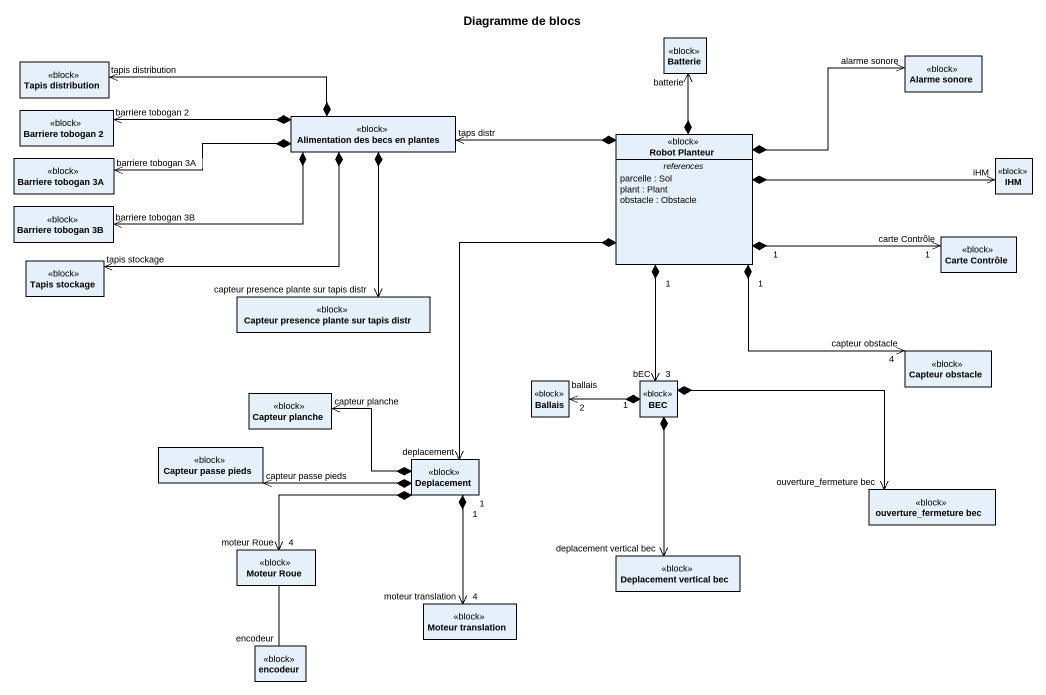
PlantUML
@startuml
title Diagramme de blocs
hide circle
hide empty members
class Batterie <<block>>
class "Tapis distribution" as Tapis_distribution <<block>>
class "Alarme sonore" as Alarme_sonore <<block>>
class "Barriere tobogan 2" as Barriere_tobogan_2 <<block>>
class "Alimentation des becs en plantes" as Alimentation_des_becs_en <<block>>
class "Robot Planteur" as Robot_Planteur <<block>> {
  -- references --
  parcelle : Sol
  plant : Plant
  obstacle : Obstacle
}
class "Barriere tobogan 3A" as Barriere_tobogan_3A <<block>>
class IHM <<block>>
class "Barriere tobogan 3B" as Barriere_tobogan_3B <<block>>
class "Tapis stockage" as Tapis_stockage <<block>>
class "Carte Contrôle" as Carte_Contrôle <<block>>
class "Capteur presence plante sur tapis distr" as Capteur_presence_plante_sur <<block>>
class Ballais <<block>>
class BEC <<block>>
class "Capteur obstacle" as Capteur_obstacle <<block>>
class "Capteur planche" as Capteur_planche <<block>>
class "Capteur passe pieds" as Capteur_passe_pieds <<block>>
class Deplacement <<block>>
class "ouverture_fermeture bec" as ouverture_fermeture_bec <<block>>
class "Moteur Roue" as Moteur_Roue <<block>>
class "Deplacement vertical bec" as Deplacement_vertical_bec <<block>>
class "Moteur translation" as Moteur_translation <<block>>
class encodeur <<block>>
Alimentation_des_becs_en *-left-> "tapis distribution" Tapis_distribution
Alimentation_des_becs_en *-left-> "barriere tobogan 2" Barriere_tobogan_2
Alimentation_des_becs_en *-left-> "barriere tobogan 3A" Barriere_tobogan_3A
Alimentation_des_becs_en *-left-> "barriere tobogan 3B" Barriere_tobogan_3B
Alimentation_des_becs_en *-left-> "tapis stockage" Tapis_stockage
Alimentation_des_becs_en *--> "capteur presence plante sur tapis distr" Capteur_presence_plante_sur
Robot_Planteur *-up-> "batterie" Batterie
Robot_Planteur *-right-> "alarme sonore" Alarme_sonore
Robot_Planteur *-left-> "taps distr" Alimentation_des_becs_en
Robot_Planteur *-right-> "iHM" IHM
Robot_Planteur "1" *-right-> "carte Contrôle\n1" Carte_Contrôle
Robot_Planteur "1" *--> "bEC\n3" BEC
Robot_Planteur "1" *--> "capteur obstacle\n4" Capteur_obstacle
Robot_Planteur *--> "deplacement" Deplacement
BEC "1" *-left-> "ballais\n2" Ballais
BEC *-right-> "ouverture_fermeture bec" ouverture_fermeture_bec
BEC *--> "deplacement vertical bec" Deplacement_vertical_bec
Deplacement *-left-> "capteur planche" Capteur_planche
Deplacement *-left-> "capteur passe pieds" Capteur_passe_pieds
Deplacement "1" *-left-> "moteur Roue\n4" Moteur_Roue
Deplacement "1" *--> "moteur translation\n4" Moteur_translation
Moteur_Roue -- "encodeur" encodeur
@enduml
